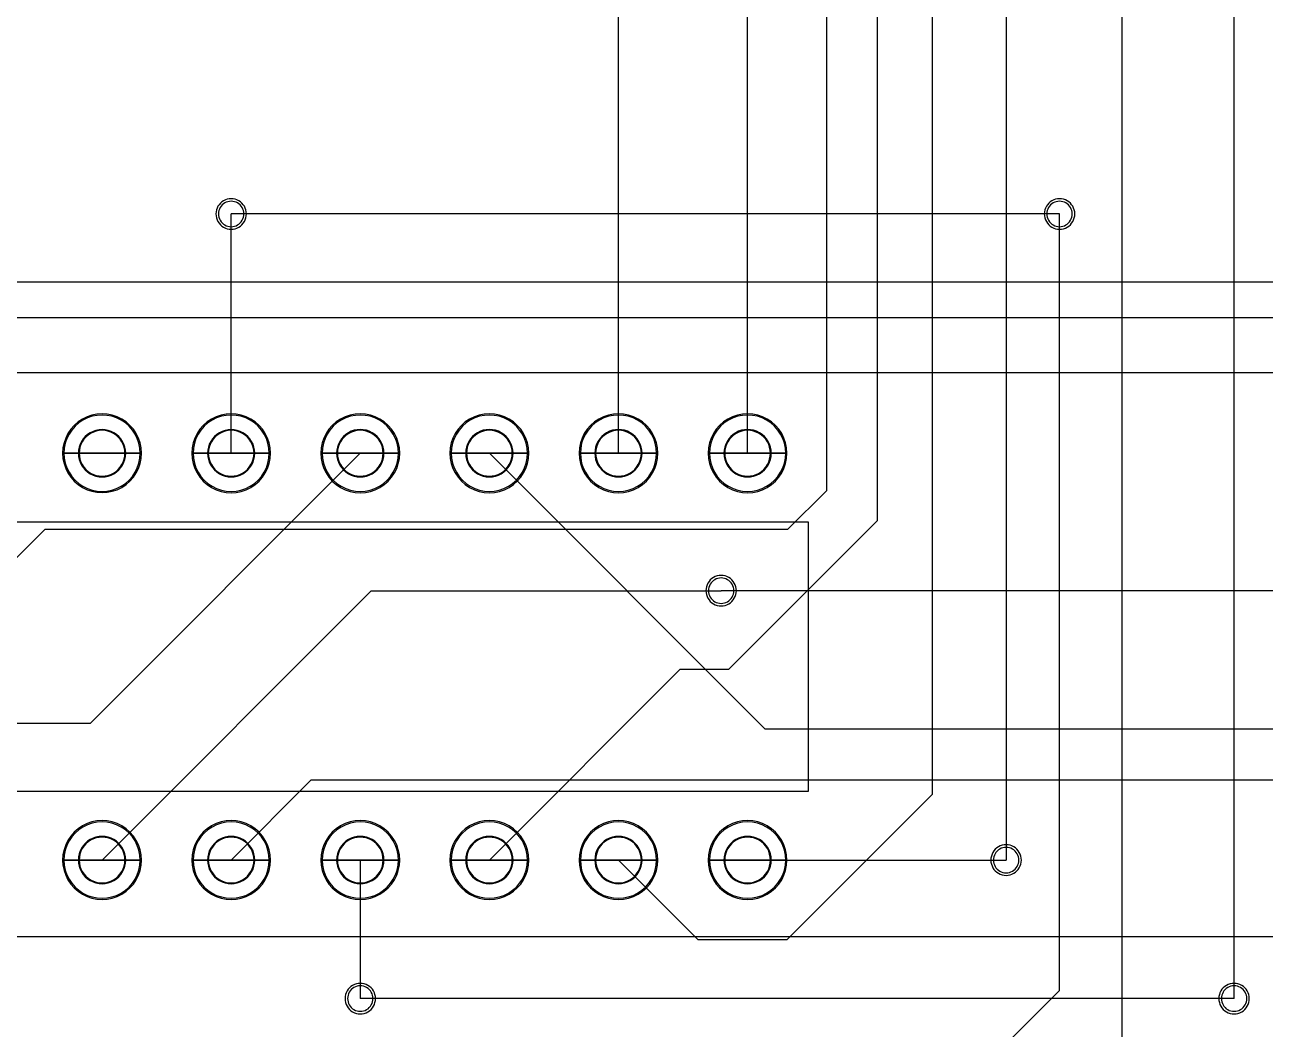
# Model space of a CAD drawing. Extents: x 97 to 381, y 17 to 243.
# Drawn here: x 175.7 to 244.9, y 93.1 to 149.1 of the extents above; entities that cross this region are included whole.
import ezdxf

# ---------------------------------------------------------------- set-up
doc = ezdxf.new("R2010")
doc.units = 0
for name, color, linetype in [('BottomLayer', 7, 'CONTINUOUS'), ('BottomSolderMaskLayer', 7, 'CONTINUOUS'), ('Hole', 7, 'CONTINUOUS'), ('Multi-Layer', 7, 'CONTINUOUS'), ('TopLayer', 7, 'CONTINUOUS'), ('TopSilkLayer', 7, 'CONTINUOUS'), ('TopSolderMaskLayer', 7, 'CONTINUOUS')]:
    doc.layers.add(name, color=color, linetype=linetype)

msp = doc.modelspace()

# ---------------------------------------------------------------- linework, layer by layer
at = {"layer": 'BottomLayer', "color": 1}
for points in [[(243.14178, 94.810099), (243.14178, 230.997649), (239.112652, 235.026776), (213.32076, 235.026776), (208.101465, 229.807489)], [(208.809953, 125.208559), (208.809953, 180.862504), (174.722205, 214.950259), (172.558598, 214.950259), (157.701368, 229.807489)], [(200.901457, 229.807489), (220.405575, 210.303364), (220.405575, 123.118391), (218.236207, 120.949024), (176.827485, 120.949024), (158.409847, 102.531394)], [(216.009967, 125.208559), (216.009967, 178.698904), (164.901382, 229.807489)], [(215.30148, 229.807489), (223.244535, 221.864426), (223.244535, 121.447991), (214.95228, 113.155729), (212.23428, 113.155729), (201.609938, 102.531394)], [(222.501495, 229.807489), (226.305262, 226.003714), (226.305262, 106.194761), (218.191567, 98.081059), (213.26028, 98.081059), (208.809953, 102.531394)], [(230.40999, 85.069939), (236.901525, 91.561414), (236.901525, 229.807489)], [(230.42727, 189.261326), (230.42727, 102.531394)], [(187.209908, 125.208559), (187.209908, 138.544421)], [(223.209975, 85.069939), (233.408797, 95.268739), (233.408797, 138.544421)], [(180.009893, 102.531394), (195.024803, 117.546304), (214.53468, 117.546304)], [(194.409922, 102.531394), (194.409922, 94.810099)]]:
    msp.add_lwpolyline(points, dxfattribs=at)
at = {"layer": 'BottomSolderMaskLayer', "color": 7}
for points in [[(177.811905, 125.208559), (182.20788, 125.208559)], [(181.328723, 125.208559)], [(182.20788, 125.208559)], [(185.01192, 125.208559), (189.407887, 125.208559)], [(188.528737, 125.208559)], [(189.407888, 125.208559)], [(192.211935, 125.208559), (196.607902, 125.208559)], [(195.728745, 125.208559)], [(196.607902, 125.208559)], [(199.41195, 125.208559), (203.807918, 125.208559)], [(202.92876, 125.208559)], [(203.807917, 125.208559)], [(206.611965, 125.208559), (211.007932, 125.208559)], [(210.128775, 125.208559)], [(211.007932, 125.208559)], [(213.81198, 125.208559), (218.207948, 125.208559)], [(217.32879, 125.208559)], [(218.207948, 125.208559)], [(177.811905, 102.531394), (182.20788, 102.531394)], [(181.328723, 102.531394)], [(182.20788, 102.531394)], [(185.01192, 102.531394), (189.407887, 102.531394)], [(188.528737, 102.531394)], [(189.407888, 102.531394)], [(192.211935, 102.531394), (196.607902, 102.531394)], [(195.728745, 102.531394)], [(196.607902, 102.531394)], [(199.41195, 102.531394), (203.807918, 102.531394)], [(202.92876, 102.531394)], [(203.807917, 102.531394)], [(206.611965, 102.531394), (211.007932, 102.531394)], [(210.128775, 102.531394)], [(211.007932, 102.531394)], [(213.81198, 102.531394), (218.207948, 102.531394)], [(217.32879, 102.531394)], [(218.207948, 102.531394)]]:
    msp.add_lwpolyline(points, close=True, dxfattribs=at)
for points in [[(181.108886, 127.112072), (180.428827, 127.504704), (179.590958, 127.504704), (178.910899, 127.112072)], [(188.30942, 127.113582), (187.629095, 127.506618), (186.790712, 127.506618), (186.110387, 127.113582)], [(195.509435, 127.113582), (194.82911, 127.506618), (193.990727, 127.506618), (193.310402, 127.113582)], [(202.70945, 127.113582), (202.029125, 127.506618), (201.190742, 127.506618), (200.510417, 127.113582)], [(209.909465, 127.113582), (209.22914, 127.506618), (208.390757, 127.506618), (207.710432, 127.113582)], [(217.10948, 127.113582), (216.429155, 127.506618), (215.590772, 127.506618), (214.910447, 127.113582)], [(178.910899, 127.112072), (178.230839, 126.719439), (177.811905, 125.993824), (177.811905, 125.208559)], [(182.20788, 125.208559), (182.20788, 125.993824), (181.788946, 126.719439), (181.108886, 127.112072)], [(186.110387, 127.113582), (185.430062, 126.720547), (185.011271, 125.994255), (185.01192, 125.208559)], [(189.407888, 125.208559), (189.408537, 125.994255), (188.989745, 126.720547), (188.30942, 127.113582)], [(193.310402, 127.113582), (192.630077, 126.720547), (192.211286, 125.994255), (192.211935, 125.208559)], [(196.607902, 125.208559), (196.608552, 125.994255), (196.18976, 126.720547), (195.509435, 127.113582)], [(200.510417, 127.113582), (199.830092, 126.720547), (199.411301, 125.994255), (199.41195, 125.208559)], [(203.807918, 125.208559), (203.808567, 125.994255), (203.389775, 126.720547), (202.70945, 127.113582)], [(207.710432, 127.113582), (207.030107, 126.720547), (206.611316, 125.994255), (206.611965, 125.208559)], [(211.007932, 125.208559), (211.008582, 125.994255), (210.58979, 126.720547), (209.909465, 127.113582)], [(214.910447, 127.113582), (214.230122, 126.720547), (213.811331, 125.994255), (213.81198, 125.208559)], [(218.207948, 125.208559), (218.208597, 125.994255), (217.789805, 126.720547), (217.10948, 127.113582)], [(179.350478, 126.350699), (178.94243, 126.115113), (178.691062, 125.679731), (178.691062, 125.208559)], [(180.669308, 126.350699), (180.26126, 126.586285), (179.758525, 126.586285), (179.350478, 126.350699)], [(181.328723, 125.208559), (181.328723, 125.679731), (181.077355, 126.115113), (180.669308, 126.350699)], [(186.550492, 126.350699), (186.142445, 126.115113), (185.891077, 125.679731), (185.891077, 125.208559)], [(187.869322, 126.350699), (187.461275, 126.586285), (186.95854, 126.586285), (186.550492, 126.350699)], [(188.528737, 125.208559), (188.528737, 125.679731), (188.27737, 126.115113), (187.869322, 126.350699)], [(193.749931, 126.352355), (193.341592, 126.116326), (193.090381, 125.680204), (193.091093, 125.208559)], [(195.069907, 126.352355), (194.661568, 126.588383), (194.158269, 126.588383), (193.749931, 126.352355)], [(195.728745, 125.208559), (195.729456, 125.680204), (195.478245, 126.116326), (195.069907, 126.352355)], [(200.949878, 126.35255), (200.541505, 126.11647), (200.290312, 125.68026), (200.291107, 125.208559)], [(202.26999, 126.35255), (201.861617, 126.588631), (201.358251, 126.588631), (200.949878, 126.35255)], [(202.92876, 125.208559), (202.929555, 125.68026), (202.678363, 126.11647), (202.26999, 126.35255)], [(208.149893, 126.35255), (207.74152, 126.11647), (207.490327, 125.68026), (207.491123, 125.208559)], [(209.470005, 126.35255), (209.061632, 126.588631), (208.558266, 126.588631), (208.149893, 126.35255)], [(210.128775, 125.208559), (210.12957, 125.68026), (209.878378, 126.11647), (209.470005, 126.35255)], [(215.349976, 126.352355), (214.941637, 126.116326), (214.690426, 125.680204), (214.691138, 125.208559)], [(216.669952, 126.352355), (216.261613, 126.588383), (215.758314, 126.588383), (215.349976, 126.352355)], [(217.32879, 125.208559), (217.329501, 125.680204), (217.07829, 126.116326), (216.669952, 126.352355)], [(177.811905, 125.208559), (177.811905, 124.423293), (178.230839, 123.697678), (178.910899, 123.305046)], [(178.691062, 125.208559), (178.691062, 124.737386), (178.94243, 124.302005), (179.350478, 124.066418)], [(180.669308, 124.066418), (181.077355, 124.302005), (181.328723, 124.737386), (181.328723, 125.208559)], [(181.108886, 123.305046), (181.788946, 123.697678), (182.20788, 124.423293), (182.20788, 125.208559)], [(185.01192, 125.208559), (185.011271, 124.422862), (185.430062, 123.696571), (186.110387, 123.303535)], [(185.891077, 125.208559), (185.891077, 124.737386), (186.142445, 124.302005), (186.550492, 124.066418)], [(187.869322, 124.066418), (188.27737, 124.302005), (188.528737, 124.737386), (188.528737, 125.208559)], [(188.30942, 123.303535), (188.989745, 123.696571), (189.408537, 124.422862), (189.407888, 125.208559)], [(192.211935, 125.208559), (192.211286, 124.422862), (192.630077, 123.696571), (193.310402, 123.303535)], [(193.091093, 125.208559), (193.090381, 124.736914), (193.341592, 124.300791), (193.749931, 124.064763)], [(195.069907, 124.064763), (195.478245, 124.300791), (195.729456, 124.736914), (195.728745, 125.208559)], [(195.509435, 123.303535), (196.18976, 123.696571), (196.608552, 124.422862), (196.607902, 125.208559)], [(199.41195, 125.208559), (199.411301, 124.422862), (199.830092, 123.696571), (200.510417, 123.303535)], [(200.291107, 125.208559), (200.290312, 124.736858), (200.541505, 124.300647), (200.949878, 124.064567)], [(202.26999, 124.064567), (202.678363, 124.300647), (202.929555, 124.736858), (202.92876, 125.208559)], [(202.70945, 123.303535), (203.389775, 123.696571), (203.808567, 124.422862), (203.807917, 125.208559)], [(206.611965, 125.208559), (206.611316, 124.422862), (207.030107, 123.696571), (207.710432, 123.303535)], [(207.491123, 125.208559), (207.490327, 124.736858), (207.74152, 124.300647), (208.149893, 124.064567)], [(209.470005, 124.064567), (209.878378, 124.300647), (210.12957, 124.736858), (210.128775, 125.208559)], [(209.909465, 123.303535), (210.58979, 123.696571), (211.008582, 124.422862), (211.007932, 125.208559)], [(213.81198, 125.208559), (213.811331, 124.422862), (214.230122, 123.696571), (214.910447, 123.303535)], [(214.691138, 125.208559), (214.690426, 124.736914), (214.941637, 124.300791), (215.349976, 124.064763)], [(216.669952, 124.064763), (217.07829, 124.300791), (217.329501, 124.736914), (217.32879, 125.208559)], [(217.10948, 123.303535), (217.789805, 123.696571), (218.208597, 124.422862), (218.207948, 125.208559)], [(179.350478, 124.066418), (179.758525, 123.830832), (180.26126, 123.830832), (180.669308, 124.066418)], [(186.550492, 124.066418), (186.95854, 123.830832), (187.461275, 123.830832), (187.869322, 124.066418)], [(193.749931, 124.064763), (194.158269, 123.828735), (194.661568, 123.828735), (195.069907, 124.064763)], [(200.949878, 124.064567), (201.358251, 123.828487), (201.861617, 123.828487), (202.26999, 124.064567)], [(208.149893, 124.064567), (208.558266, 123.828487), (209.061632, 123.828487), (209.470005, 124.064567)], [(215.349976, 124.064763), (215.758314, 123.828735), (216.261613, 123.828735), (216.669952, 124.064763)], [(178.910899, 123.305046), (179.590958, 122.912413), (180.428827, 122.912413), (181.108886, 123.305046)], [(186.110387, 123.303535), (186.790712, 122.9105), (187.629095, 122.9105), (188.30942, 123.303535)], [(193.310402, 123.303535), (193.990727, 122.9105), (194.82911, 122.9105), (195.509435, 123.303535)], [(200.510417, 123.303535), (201.190742, 122.9105), (202.029125, 122.9105), (202.70945, 123.303535)], [(207.710432, 123.303535), (208.390757, 122.9105), (209.22914, 122.9105), (209.909465, 123.303535)], [(214.910447, 123.303535), (215.590772, 122.9105), (216.429155, 122.9105), (217.10948, 123.303535)], [(181.108886, 104.434907), (180.428827, 104.827539), (179.590958, 104.827539), (178.910899, 104.434907)], [(188.30942, 104.436417), (187.629095, 104.829453), (186.790712, 104.829453), (186.110387, 104.436417)], [(195.509435, 104.436417), (194.82911, 104.829453), (193.990727, 104.829453), (193.310402, 104.436417)], [(202.70945, 104.436417), (202.029125, 104.829453), (201.190742, 104.829453), (200.510417, 104.436417)], [(209.909465, 104.436417), (209.22914, 104.829453), (208.390757, 104.829453), (207.710432, 104.436417)], [(217.10948, 104.436417), (216.429155, 104.829453), (215.590772, 104.829453), (214.910447, 104.436417)], [(178.910899, 104.434907), (178.230839, 104.042274), (177.811905, 103.316659), (177.811905, 102.531394)], [(180.669308, 103.673534), (180.26126, 103.90912), (179.758525, 103.90912), (179.350478, 103.673534)], [(182.20788, 102.531394), (182.20788, 103.316659), (181.788946, 104.042274), (181.108886, 104.434907)], [(186.110387, 104.436417), (185.430062, 104.043382), (185.011271, 103.31709), (185.01192, 102.531394)], [(187.869322, 103.673534), (187.461275, 103.90912), (186.95854, 103.90912), (186.550492, 103.673534)], [(189.407888, 102.531394), (189.408537, 103.31709), (188.989745, 104.043382), (188.30942, 104.436417)], [(193.310402, 104.436417), (192.630077, 104.043382), (192.211286, 103.31709), (192.211935, 102.531394)], [(195.069907, 103.67519), (194.661568, 103.911218), (194.158269, 103.911218), (193.749931, 103.67519)], [(196.607902, 102.531394), (196.608552, 103.31709), (196.18976, 104.043382), (195.509435, 104.436417)], [(200.510417, 104.436417), (199.830092, 104.043382), (199.411301, 103.31709), (199.41195, 102.531394)], [(202.26999, 103.675385), (201.861617, 103.911466), (201.358251, 103.911466), (200.949878, 103.675385)], [(203.807918, 102.531394), (203.808567, 103.31709), (203.389775, 104.043382), (202.70945, 104.436417)], [(207.710432, 104.436417), (207.030107, 104.043382), (206.611316, 103.31709), (206.611965, 102.531394)], [(209.470005, 103.675385), (209.061632, 103.911466), (208.558266, 103.911466), (208.149893, 103.675385)], [(211.007932, 102.531394), (211.008582, 103.31709), (210.58979, 104.043382), (209.909465, 104.436417)], [(214.910447, 104.436417), (214.230122, 104.043382), (213.811331, 103.31709), (213.81198, 102.531394)], [(216.669952, 103.67519), (216.261613, 103.911218), (215.758314, 103.911218), (215.349976, 103.67519)], [(218.207948, 102.531394), (218.208597, 103.31709), (217.789805, 104.043382), (217.10948, 104.436417)], [(179.350478, 103.673534), (178.94243, 103.437948), (178.691062, 103.002566), (178.691062, 102.531394)], [(181.328723, 102.531394), (181.328723, 103.002566), (181.077355, 103.437948), (180.669308, 103.673534)], [(186.550492, 103.673534), (186.142445, 103.437948), (185.891077, 103.002566), (185.891077, 102.531394)], [(188.528737, 102.531394), (188.528737, 103.002566), (188.27737, 103.437948), (187.869322, 103.673534)], [(193.749931, 103.67519), (193.341592, 103.439161), (193.090381, 103.003039), (193.091093, 102.531394)], [(195.728745, 102.531394), (195.729456, 103.003039), (195.478245, 103.439161), (195.069907, 103.67519)], [(200.949878, 103.675385), (200.541505, 103.439305), (200.290312, 103.003095), (200.291107, 102.531394)], [(202.92876, 102.531394), (202.929555, 103.003095), (202.678363, 103.439305), (202.26999, 103.675385)], [(208.149893, 103.675385), (207.74152, 103.439305), (207.490327, 103.003095), (207.491123, 102.531394)], [(210.128775, 102.531394), (210.12957, 103.003095), (209.878378, 103.439305), (209.470005, 103.675385)], [(215.349976, 103.67519), (214.941637, 103.439161), (214.690426, 103.003039), (214.691138, 102.531394)], [(217.32879, 102.531394), (217.329501, 103.003039), (217.07829, 103.439161), (216.669952, 103.67519)], [(177.811905, 102.531394), (177.811905, 101.746128), (178.230839, 101.020513), (178.910899, 100.627881)], [(178.691062, 102.531394), (178.691062, 102.060221), (178.94243, 101.62484), (179.350478, 101.389253)], [(180.669308, 101.389253), (181.077355, 101.62484), (181.328723, 102.060221), (181.328723, 102.531394)], [(181.108886, 100.627881), (181.788946, 101.020513), (182.20788, 101.746128), (182.20788, 102.531394)], [(185.01192, 102.531394), (185.011271, 101.745697), (185.430062, 101.019406), (186.110387, 100.62637)], [(185.891077, 102.531394), (185.891077, 102.060221), (186.142445, 101.62484), (186.550492, 101.389253)], [(187.869322, 101.389253), (188.27737, 101.62484), (188.528737, 102.060221), (188.528737, 102.531394)], [(188.30942, 100.62637), (188.989745, 101.019406), (189.408537, 101.745697), (189.407888, 102.531394)], [(192.211935, 102.531394), (192.211286, 101.745697), (192.630077, 101.019406), (193.310402, 100.62637)], [(193.091093, 102.531394), (193.090381, 102.059749), (193.341592, 101.623626), (193.749931, 101.387598)], [(195.069907, 101.387598), (195.478245, 101.623626), (195.729456, 102.059749), (195.728745, 102.531394)], [(195.509435, 100.62637), (196.18976, 101.019406), (196.608552, 101.745697), (196.607902, 102.531394)], [(199.41195, 102.531394), (199.411301, 101.745697), (199.830092, 101.019406), (200.510417, 100.62637)], [(200.291107, 102.531394), (200.290312, 102.059693), (200.541505, 101.623482), (200.949878, 101.387402)], [(202.26999, 101.387402), (202.678363, 101.623482), (202.929555, 102.059693), (202.92876, 102.531394)], [(202.70945, 100.62637), (203.389775, 101.019406), (203.808567, 101.745697), (203.807917, 102.531394)], [(206.611965, 102.531394), (206.611316, 101.745697), (207.030107, 101.019406), (207.710432, 100.62637)], [(207.491123, 102.531394), (207.490327, 102.059693), (207.74152, 101.623482), (208.149893, 101.387402)], [(209.470005, 101.387402), (209.878378, 101.623482), (210.12957, 102.059693), (210.128775, 102.531394)], [(209.909465, 100.62637), (210.58979, 101.019406), (211.008582, 101.745697), (211.007932, 102.531394)], [(213.81198, 102.531394), (213.811331, 101.745697), (214.230122, 101.019406), (214.910447, 100.62637)], [(214.691138, 102.531394), (214.690426, 102.059749), (214.941637, 101.623626), (215.349976, 101.387598)], [(216.669952, 101.387598), (217.07829, 101.623626), (217.329501, 102.059749), (217.32879, 102.531394)], [(217.10948, 100.62637), (217.789805, 101.019406), (218.208597, 101.745697), (218.207948, 102.531394)], [(179.350478, 101.389253), (179.758525, 101.153667), (180.26126, 101.153667), (180.669308, 101.389253)], [(186.550492, 101.389253), (186.95854, 101.153667), (187.461275, 101.153667), (187.869322, 101.389253)], [(193.749931, 101.387598), (194.158269, 101.15157), (194.661568, 101.15157), (195.069907, 101.387598)], [(200.949878, 101.387402), (201.358251, 101.151322), (201.861617, 101.151322), (202.26999, 101.387402)], [(208.149893, 101.387402), (208.558266, 101.151322), (209.061632, 101.151322), (209.470005, 101.387402)], [(215.349976, 101.387598), (215.758314, 101.15157), (216.261613, 101.15157), (216.669952, 101.387598)], [(178.910899, 100.627881), (179.590958, 100.235248), (180.428827, 100.235248), (181.108886, 100.627881)], [(186.110387, 100.62637), (186.790712, 100.233335), (187.629095, 100.233335), (188.30942, 100.62637)], [(193.310402, 100.62637), (193.990727, 100.233335), (194.82911, 100.233335), (195.509435, 100.62637)], [(200.510417, 100.62637), (201.190742, 100.233335), (202.029125, 100.233335), (202.70945, 100.62637)], [(207.710432, 100.62637), (208.390757, 100.233335), (209.22914, 100.233335), (209.909465, 100.62637)], [(214.910447, 100.62637), (215.590772, 100.233335), (216.429155, 100.233335), (217.10948, 100.62637)]]:
    msp.add_open_spline(points, degree=3, dxfattribs=at)
at = {"layer": 'Hole', "color": 7}
for points in [[(187.918605, 138.544421)], [(234.117495, 138.544421)], [(215.243378, 117.546304)], [(231.135967, 102.531394)], [(195.11862, 94.810099)], [(243.850477, 94.810099)]]:
    msp.add_lwpolyline(points, close=True, dxfattribs=at)
for points in [[(186.855559, 139.158171), (186.636287, 139.031575), (186.50121, 138.797615), (186.50121, 138.544421)], [(187.564256, 139.158171), (187.344984, 139.284768), (187.074831, 139.284768), (186.855559, 139.158171)], [(187.918605, 138.544421), (187.918605, 138.797615), (187.783528, 139.031575), (187.564256, 139.158171)], [(233.054449, 139.158171), (232.835177, 139.031575), (232.7001, 138.797615), (232.7001, 138.544421)], [(233.763146, 139.158171), (233.543874, 139.284768), (233.273721, 139.284768), (233.054449, 139.158171)], [(234.117495, 138.544421), (234.117495, 138.797615), (233.982418, 139.031575), (233.763146, 139.158171)], [(186.50121, 138.544421), (186.50121, 138.291228), (186.636287, 138.057268), (186.855559, 137.930671)], [(187.564256, 137.930671), (187.783528, 138.057268), (187.918605, 138.291228), (187.918605, 138.544421)], [(232.7001, 138.544421), (232.7001, 138.291228), (232.835177, 138.057268), (233.054449, 137.930671)], [(233.763146, 137.930671), (233.982418, 138.057268), (234.117495, 138.291228), (234.117495, 138.544421)], [(186.855559, 137.930671), (187.074831, 137.804075), (187.344984, 137.804075), (187.564256, 137.930671)], [(233.054449, 137.930671), (233.273721, 137.804075), (233.543874, 137.804075), (233.763146, 137.930671)], [(214.180331, 118.160054), (213.961059, 118.033457), (213.825983, 117.799497), (213.825983, 117.546304)], [(214.889029, 118.160054), (214.669757, 118.28665), (214.399603, 118.28665), (214.180331, 118.160054)], [(215.243378, 117.546304), (215.243378, 117.799497), (215.108301, 118.033457), (214.889029, 118.160054)], [(213.825983, 117.546304), (213.825983, 117.293111), (213.961059, 117.05915), (214.180331, 116.932554)], [(214.180331, 116.932554), (214.399603, 116.805957), (214.669757, 116.805957), (214.889029, 116.932554)], [(214.889029, 116.932554), (215.108301, 117.05915), (215.243378, 117.293111), (215.243378, 117.546304)], [(230.072921, 103.145144), (229.853649, 103.018547), (229.718572, 102.784587), (229.718572, 102.531394)], [(230.781619, 103.145144), (230.562347, 103.27174), (230.292193, 103.27174), (230.072921, 103.145144)], [(231.135967, 102.531394), (231.135967, 102.784587), (231.000891, 103.018547), (230.781619, 103.145144)], [(229.718572, 102.531394), (229.718572, 102.278201), (229.853649, 102.04424), (230.072921, 101.917644)], [(230.781619, 101.917644), (231.000891, 102.04424), (231.135967, 102.278201), (231.135967, 102.531394)], [(230.072921, 101.917644), (230.292193, 101.791047), (230.562347, 101.791047), (230.781619, 101.917644)], [(194.764271, 95.423849), (194.544999, 95.550445), (194.274846, 95.550445), (194.055574, 95.423849)], [(243.496129, 95.423849), (243.276857, 95.550445), (243.006703, 95.550445), (242.787431, 95.423849)], [(194.055574, 95.423849), (193.836302, 95.297252), (193.701225, 95.063292), (193.701225, 94.810099)], [(193.701225, 94.810099), (193.701225, 94.556906), (193.836302, 94.322945), (194.055574, 94.196349)], [(195.11862, 94.810099), (195.11862, 95.063292), (194.983543, 95.297252), (194.764271, 95.423849)], [(194.764271, 94.196349), (194.983543, 94.322945), (195.11862, 94.556906), (195.11862, 94.810099)], [(242.787431, 95.423849), (242.568159, 95.297252), (242.433082, 95.063292), (242.433082, 94.810099)], [(242.433082, 94.810099), (242.433082, 94.556906), (242.568159, 94.322945), (242.787431, 94.196349)], [(243.850477, 94.810099), (243.850477, 95.063292), (243.715401, 95.297252), (243.496129, 95.423849)], [(243.496129, 94.196349), (243.715401, 94.322945), (243.850477, 94.556906), (243.850477, 94.810099)], [(194.055574, 94.196349), (194.274846, 94.069752), (194.544999, 94.069752), (194.764271, 94.196349)], [(242.787431, 94.196349), (243.006703, 94.069752), (243.276857, 94.069752), (243.496129, 94.196349)]]:
    msp.add_open_spline(points, degree=3, dxfattribs=at)
at = {"layer": 'Multi-Layer', "color": 7}
for points in [[(188.060303, 138.544421)], [(234.259193, 138.544421)], [(177.883905, 125.208559), (182.135873, 125.208559)], [(181.285515, 125.208559)], [(182.135873, 125.208559)], [(185.08392, 125.208559), (189.335887, 125.208559)], [(188.48553, 125.208559)], [(189.335888, 125.208559)], [(192.283935, 125.208559), (196.535902, 125.208559)], [(195.685545, 125.208559)], [(196.535903, 125.208559)], [(199.48395, 125.208559), (203.735917, 125.208559)], [(202.88556, 125.208559)], [(203.735918, 125.208559)], [(206.683965, 125.208559), (210.935932, 125.208559)], [(210.085575, 125.208559)], [(210.935932, 125.208559)], [(213.88398, 125.208559), (218.135947, 125.208559)], [(217.28559, 125.208559)], [(218.135948, 125.208559)], [(215.385075, 117.546304)], [(177.883905, 102.531394), (182.135873, 102.531394)], [(181.285515, 102.531394)], [(182.135873, 102.531394)], [(185.08392, 102.531394), (189.335887, 102.531394)], [(188.48553, 102.531394)], [(189.335888, 102.531394)], [(192.283935, 102.531394), (196.535902, 102.531394)], [(195.685545, 102.531394)], [(196.535903, 102.531394)], [(199.48395, 102.531394), (203.735917, 102.531394)], [(202.88556, 102.531394)], [(203.735918, 102.531394)], [(206.683965, 102.531394), (210.935932, 102.531394)], [(210.085575, 102.531394)], [(210.935932, 102.531394)], [(213.88398, 102.531394), (218.135947, 102.531394)], [(217.28559, 102.531394)], [(218.135948, 102.531394)], [(231.277665, 102.531394)], [(195.260317, 94.810099)], [(243.992175, 94.810099)]]:
    msp.add_lwpolyline(points, close=True, dxfattribs=at)
for points in [[(186.78471, 139.280885), (186.521597, 139.128977), (186.359512, 138.848238), (186.359512, 138.544421)], [(187.635105, 139.280885), (187.371992, 139.432793), (187.047823, 139.432793), (186.78471, 139.280885)], [(188.060303, 138.544421), (188.060303, 138.848238), (187.898218, 139.128977), (187.635105, 139.280885)], [(232.9836, 139.280885), (232.720487, 139.128977), (232.558402, 138.848238), (232.558403, 138.544421)], [(233.833995, 139.280885), (233.570882, 139.432794), (233.246713, 139.432794), (232.9836, 139.280885)], [(234.259193, 138.544421), (234.259193, 138.848238), (234.097108, 139.128977), (233.833995, 139.280885)], [(186.359512, 138.544421), (186.359512, 138.240604), (186.521597, 137.959866), (186.78471, 137.807958)], [(187.635105, 137.807958), (187.898218, 137.959866), (188.060303, 138.240604), (188.060303, 138.544421)], [(232.558403, 138.544421), (232.558402, 138.240604), (232.720487, 137.959866), (232.9836, 137.807957)], [(233.833995, 137.807957), (234.097108, 137.959866), (234.259193, 138.240604), (234.259193, 138.544421)], [(186.78471, 137.807958), (187.047823, 137.656049), (187.371992, 137.656049), (187.635105, 137.807958)], [(232.9836, 137.807957), (233.246713, 137.656049), (233.570882, 137.656049), (233.833995, 137.807957)], [(181.073396, 127.051203), (180.415353, 127.431371), (179.604425, 127.431371), (178.946381, 127.051203)], [(188.273411, 127.051203), (187.615368, 127.431371), (186.80444, 127.431371), (186.146396, 127.051203)], [(195.473426, 127.051203), (194.815383, 127.431371), (194.004455, 127.431371), (193.346411, 127.051203)], [(202.673441, 127.051203), (202.015398, 127.431371), (201.20447, 127.431371), (200.546426, 127.051203)], [(209.873456, 127.051203), (209.215413, 127.431371), (208.404485, 127.431371), (207.746441, 127.051203)], [(217.073471, 127.051203), (216.415428, 127.431371), (215.6045, 127.431371), (214.946456, 127.051203)], [(178.946381, 127.051203), (178.288337, 126.671036), (177.883267, 125.968525), (177.883905, 125.208559)], [(182.135873, 125.208559), (182.136511, 125.968525), (181.73144, 126.671036), (181.073396, 127.051203)], [(186.146396, 127.051203), (185.488352, 126.671036), (185.083282, 125.968525), (185.08392, 125.208559)], [(189.335888, 125.208559), (189.336526, 125.968525), (188.931455, 126.671036), (188.273411, 127.051203)], [(193.346411, 127.051203), (192.688367, 126.671036), (192.283297, 125.968525), (192.283935, 125.208559)], [(196.535903, 125.208559), (196.536541, 125.968525), (196.13147, 126.671036), (195.473426, 127.051203)], [(200.546426, 127.051203), (199.888382, 126.671036), (199.483312, 125.968525), (199.48395, 125.208559)], [(203.735918, 125.208559), (203.736556, 125.968525), (203.331485, 126.671036), (202.673441, 127.051203)], [(207.746441, 127.051203), (207.088397, 126.671036), (206.683327, 125.968525), (206.683965, 125.208559)], [(210.935932, 125.208559), (210.936571, 125.968525), (210.5315, 126.671036), (209.873456, 127.051203)], [(214.946456, 127.051203), (214.288412, 126.671036), (213.883342, 125.968525), (213.88398, 125.208559)], [(218.135948, 125.208559), (218.136586, 125.968525), (217.731515, 126.671036), (217.073471, 127.051203)], [(179.371793, 126.314099), (178.976969, 126.086013), (178.733913, 125.664529), (178.734263, 125.208559)], [(180.647984, 126.314099), (180.253161, 126.542185), (179.766617, 126.542185), (179.371793, 126.314099)], [(181.285515, 125.208559), (181.285865, 125.664529), (181.042808, 126.086013), (180.647984, 126.314099)], [(186.572091, 126.313284), (186.17741, 126.085415), (185.934277, 125.664296), (185.934277, 125.208559)], [(187.847717, 126.313284), (187.453037, 126.541152), (186.966771, 126.541152), (186.572091, 126.313284)], [(188.48553, 125.208559), (188.48553, 125.664296), (188.242397, 126.085415), (187.847717, 126.313284)], [(193.771823, 126.314099), (193.376999, 126.086013), (193.133943, 125.664529), (193.134292, 125.208559)], [(195.048014, 126.314099), (194.653191, 126.542185), (194.166647, 126.542185), (193.771823, 126.314099)], [(195.685545, 125.208559), (195.685895, 125.664529), (195.442838, 126.086013), (195.048014, 126.314099)], [(200.971838, 126.314099), (200.577014, 126.086013), (200.333958, 125.664529), (200.334307, 125.208559)], [(202.248029, 126.314099), (201.853206, 126.542185), (201.366662, 126.542185), (200.971838, 126.314099)], [(202.88556, 125.208559), (202.88591, 125.664529), (202.642853, 126.086013), (202.248029, 126.314099)], [(208.171853, 126.314099), (207.777029, 126.086013), (207.533973, 125.664529), (207.534323, 125.208559)], [(209.448044, 126.314099), (209.053221, 126.542185), (208.566677, 126.542185), (208.171853, 126.314099)], [(210.085575, 125.208559), (210.085925, 125.664529), (209.842868, 126.086013), (209.448044, 126.314099)], [(215.371868, 126.314099), (214.977044, 126.086013), (214.733988, 125.664529), (214.734338, 125.208559)], [(216.648059, 126.314099), (216.253236, 126.542185), (215.766692, 126.542185), (215.371868, 126.314099)], [(217.28559, 125.208559), (217.28594, 125.664529), (217.042883, 126.086013), (216.648059, 126.314099)], [(177.883905, 125.208559), (177.883267, 124.448593), (178.288337, 123.746082), (178.946381, 123.365914)], [(178.734263, 125.208559), (178.733913, 124.752588), (178.976969, 124.331105), (179.371793, 124.103019)], [(180.647984, 124.103019), (181.042808, 124.331105), (181.285865, 124.752588), (181.285515, 125.208559)], [(181.073396, 123.365914), (181.73144, 123.746082), (182.136511, 124.448593), (182.135873, 125.208559)], [(185.08392, 125.208559), (185.083282, 124.448593), (185.488352, 123.746082), (186.146396, 123.365914)], [(185.934277, 125.208559), (185.934277, 124.752821), (186.17741, 124.331703), (186.572091, 124.103834)], [(187.847717, 124.103834), (188.242397, 124.331703), (188.48553, 124.752821), (188.48553, 125.208559)], [(188.273411, 123.365914), (188.931455, 123.746082), (189.336526, 124.448593), (189.335888, 125.208559)], [(192.283935, 125.208559), (192.283297, 124.448593), (192.688367, 123.746082), (193.346411, 123.365914)], [(193.134292, 125.208559), (193.133943, 124.752588), (193.376999, 124.331105), (193.771823, 124.103019)], [(195.048014, 124.103019), (195.442838, 124.331105), (195.685895, 124.752588), (195.685545, 125.208559)], [(195.473426, 123.365914), (196.13147, 123.746082), (196.536541, 124.448593), (196.535903, 125.208559)], [(199.48395, 125.208559), (199.483312, 124.448593), (199.888382, 123.746082), (200.546426, 123.365914)], [(200.334307, 125.208559), (200.333958, 124.752588), (200.577014, 124.331105), (200.971838, 124.103019)], [(202.248029, 124.103019), (202.642853, 124.331105), (202.88591, 124.752588), (202.88556, 125.208559)], [(202.673441, 123.365914), (203.331485, 123.746082), (203.736556, 124.448593), (203.735918, 125.208559)], [(206.683965, 125.208559), (206.683327, 124.448593), (207.088397, 123.746082), (207.746441, 123.365914)], [(207.534323, 125.208559), (207.533973, 124.752588), (207.777029, 124.331105), (208.171853, 124.103019)], [(209.448044, 124.103019), (209.842868, 124.331105), (210.085925, 124.752588), (210.085575, 125.208559)], [(209.873456, 123.365914), (210.5315, 123.746082), (210.936571, 124.448593), (210.935932, 125.208559)], [(213.88398, 125.208559), (213.883342, 124.448593), (214.288412, 123.746082), (214.946456, 123.365914)], [(214.734338, 125.208559), (214.733988, 124.752588), (214.977044, 124.331105), (215.371868, 124.103019)], [(216.648059, 124.103019), (217.042883, 124.331105), (217.28594, 124.752588), (217.28559, 125.208559)], [(217.073471, 123.365914), (217.731515, 123.746082), (218.136586, 124.448593), (218.135948, 125.208559)], [(179.371793, 124.103019), (179.766617, 123.874932), (180.253161, 123.874932), (180.647984, 124.103019)], [(186.572091, 124.103834), (186.966771, 123.875965), (187.453037, 123.875965), (187.847717, 124.103834)], [(193.771823, 124.103019), (194.166647, 123.874932), (194.653191, 123.874932), (195.048014, 124.103019)], [(200.971838, 124.103019), (201.366662, 123.874932), (201.853206, 123.874932), (202.248029, 124.103019)], [(208.171853, 124.103019), (208.566677, 123.874932), (209.053221, 123.874932), (209.448044, 124.103019)], [(215.371868, 124.103019), (215.766692, 123.874932), (216.253236, 123.874932), (216.648059, 124.103019)], [(178.946381, 123.365914), (179.604425, 122.985747), (180.415353, 122.985747), (181.073396, 123.365914)], [(186.146396, 123.365914), (186.80444, 122.985747), (187.615368, 122.985747), (188.273411, 123.365914)], [(193.346411, 123.365914), (194.004455, 122.985747), (194.815383, 122.985747), (195.473426, 123.365914)], [(200.546426, 123.365914), (201.20447, 122.985747), (202.015398, 122.985747), (202.673441, 123.365914)], [(207.746441, 123.365914), (208.404485, 122.985747), (209.215413, 122.985747), (209.873456, 123.365914)], [(214.946456, 123.365914), (215.6045, 122.985747), (216.415428, 122.985747), (217.073471, 123.365914)], [(214.959878, 118.282767), (214.696764, 118.434676), (214.372596, 118.434676), (214.109483, 118.282767)], [(214.109483, 118.282767), (213.846369, 118.130859), (213.684285, 117.850121), (213.684285, 117.546304)], [(215.385075, 117.546304), (215.385075, 117.850121), (215.222991, 118.130859), (214.959878, 118.282767)], [(213.684285, 117.546304), (213.684285, 117.242487), (213.846369, 116.961749), (214.109483, 116.80984)], [(214.959878, 116.80984), (215.222991, 116.961749), (215.385075, 117.242487), (215.385075, 117.546304)], [(214.109483, 116.80984), (214.372596, 116.657932), (214.696764, 116.657932), (214.959878, 116.80984)], [(181.073396, 104.374038), (180.415353, 104.754206), (179.604425, 104.754206), (178.946381, 104.374038)], [(188.273411, 104.374038), (187.615368, 104.754206), (186.80444, 104.754206), (186.146396, 104.374038)], [(195.473426, 104.374038), (194.815383, 104.754206), (194.004455, 104.754206), (193.346411, 104.374038)], [(202.673441, 104.374038), (202.015398, 104.754206), (201.20447, 104.754206), (200.546426, 104.374038)], [(209.873456, 104.374038), (209.215413, 104.754206), (208.404485, 104.754206), (207.746441, 104.374038)], [(217.073471, 104.374038), (216.415428, 104.754206), (215.6045, 104.754206), (214.946456, 104.374038)], [(178.946381, 104.374038), (178.288337, 103.993871), (177.883267, 103.29136), (177.883905, 102.531394)], [(180.647984, 103.636934), (180.253161, 103.86502), (179.766617, 103.86502), (179.371793, 103.636934)], [(182.135873, 102.531394), (182.136511, 103.29136), (181.73144, 103.993871), (181.073396, 104.374038)], [(186.146396, 104.374038), (185.488352, 103.993871), (185.083282, 103.29136), (185.08392, 102.531394)], [(187.847717, 103.636119), (187.453037, 103.863987), (186.966771, 103.863987), (186.572091, 103.636119)], [(189.335888, 102.531394), (189.336526, 103.29136), (188.931455, 103.993871), (188.273411, 104.374038)], [(193.346411, 104.374038), (192.688367, 103.993871), (192.283297, 103.29136), (192.283935, 102.531394)], [(195.048014, 103.636934), (194.653191, 103.86502), (194.166647, 103.86502), (193.771823, 103.636934)], [(196.535903, 102.531394), (196.536541, 103.29136), (196.13147, 103.993871), (195.473426, 104.374038)], [(200.546426, 104.374038), (199.888382, 103.993871), (199.483312, 103.29136), (199.48395, 102.531394)], [(202.248029, 103.636934), (201.853206, 103.86502), (201.366662, 103.86502), (200.971838, 103.636934)], [(203.735918, 102.531394), (203.736556, 103.29136), (203.331485, 103.993871), (202.673441, 104.374038)], [(207.746441, 104.374038), (207.088397, 103.993871), (206.683327, 103.29136), (206.683965, 102.531394)], [(209.448044, 103.636934), (209.053221, 103.86502), (208.566677, 103.86502), (208.171853, 103.636934)], [(210.935932, 102.531394), (210.936571, 103.29136), (210.5315, 103.993871), (209.873456, 104.374038)], [(214.946456, 104.374038), (214.288412, 103.993871), (213.883342, 103.29136), (213.88398, 102.531394)], [(216.648059, 103.636934), (216.253236, 103.86502), (215.766692, 103.86502), (215.371868, 103.636934)], [(218.135948, 102.531394), (218.136586, 103.29136), (217.731515, 103.993871), (217.073471, 104.374038)], [(179.371793, 103.636934), (178.976969, 103.408848), (178.733913, 102.987364), (178.734263, 102.531394)], [(181.285515, 102.531394), (181.285865, 102.987364), (181.042808, 103.408848), (180.647984, 103.636934)], [(186.572091, 103.636119), (186.17741, 103.40825), (185.934277, 102.987131), (185.934277, 102.531394)], [(188.48553, 102.531394), (188.48553, 102.987131), (188.242397, 103.40825), (187.847717, 103.636119)], [(193.771823, 103.636934), (193.376999, 103.408848), (193.133943, 102.987364), (193.134292, 102.531394)], [(195.685545, 102.531394), (195.685895, 102.987364), (195.442838, 103.408848), (195.048014, 103.636934)], [(200.971838, 103.636934), (200.577014, 103.408848), (200.333958, 102.987364), (200.334307, 102.531394)], [(202.88556, 102.531394), (202.88591, 102.987364), (202.642853, 103.408848), (202.248029, 103.636934)], [(208.171853, 103.636934), (207.777029, 103.408848), (207.533973, 102.987364), (207.534323, 102.531394)], [(210.085575, 102.531394), (210.085925, 102.987364), (209.842868, 103.408848), (209.448044, 103.636934)], [(215.371868, 103.636934), (214.977044, 103.408848), (214.733988, 102.987364), (214.734338, 102.531394)], [(217.28559, 102.531394), (217.28594, 102.987364), (217.042883, 103.408848), (216.648059, 103.636934)], [(230.001467, 103.269617), (229.738044, 103.117239), (229.576126, 102.835713), (229.576882, 102.531394)], [(230.85308, 103.269617), (230.589658, 103.421995), (230.26489, 103.421995), (230.001467, 103.269617)], [(231.277665, 102.531394), (231.278421, 102.835713), (231.116503, 103.117239), (230.85308, 103.269617)], [(177.883905, 102.531394), (177.883267, 101.771428), (178.288337, 101.068917), (178.946381, 100.688749)], [(178.734263, 102.531394), (178.733913, 102.075423), (178.976969, 101.65394), (179.371793, 101.425854)], [(180.647984, 101.425854), (181.042808, 101.65394), (181.285865, 102.075423), (181.285515, 102.531394)], [(181.073396, 100.688749), (181.73144, 101.068917), (182.136511, 101.771428), (182.135873, 102.531394)], [(185.08392, 102.531394), (185.083282, 101.771428), (185.488352, 101.068917), (186.146396, 100.688749)], [(185.934277, 102.531394), (185.934277, 102.075656), (186.17741, 101.654538), (186.572091, 101.426669)], [(187.847717, 101.426669), (188.242397, 101.654538), (188.48553, 102.075656), (188.48553, 102.531394)], [(188.273411, 100.688749), (188.931455, 101.068917), (189.336526, 101.771428), (189.335888, 102.531394)], [(192.283935, 102.531394), (192.283297, 101.771428), (192.688367, 101.068917), (193.346411, 100.688749)], [(193.134292, 102.531394), (193.133943, 102.075423), (193.376999, 101.65394), (193.771823, 101.425854)], [(195.048014, 101.425854), (195.442838, 101.65394), (195.685895, 102.075423), (195.685545, 102.531394)], [(195.473426, 100.688749), (196.13147, 101.068917), (196.536541, 101.771428), (196.535903, 102.531394)], [(199.48395, 102.531394), (199.483312, 101.771428), (199.888382, 101.068917), (200.546426, 100.688749)], [(200.334307, 102.531394), (200.333958, 102.075423), (200.577014, 101.65394), (200.971838, 101.425854)], [(202.248029, 101.425854), (202.642853, 101.65394), (202.88591, 102.075423), (202.88556, 102.531394)], [(202.673441, 100.688749), (203.331485, 101.068917), (203.736556, 101.771428), (203.735918, 102.531394)], [(206.683965, 102.531394), (206.683327, 101.771428), (207.088397, 101.068917), (207.746441, 100.688749)], [(207.534323, 102.531394), (207.533973, 102.075423), (207.777029, 101.65394), (208.171853, 101.425854)], [(209.448044, 101.425854), (209.842868, 101.65394), (210.085925, 102.075423), (210.085575, 102.531394)], [(209.873456, 100.688749), (210.5315, 101.068917), (210.936571, 101.771428), (210.935932, 102.531394)], [(213.88398, 102.531394), (213.883342, 101.771428), (214.288412, 101.068917), (214.946456, 100.688749)], [(214.734338, 102.531394), (214.733988, 102.075423), (214.977044, 101.65394), (215.371868, 101.425854)], [(216.648059, 101.425854), (217.042883, 101.65394), (217.28594, 102.075423), (217.28559, 102.531394)], [(217.073471, 100.688749), (217.731515, 101.068917), (218.136586, 101.771428), (218.135948, 102.531394)], [(229.576882, 102.531394), (229.576126, 102.227075), (229.738044, 101.945549), (230.001467, 101.793171)], [(230.85308, 101.793171), (231.116503, 101.945549), (231.278421, 102.227075), (231.277665, 102.531394)], [(230.001467, 101.793171), (230.26489, 101.640792), (230.589658, 101.640792), (230.85308, 101.793171)], [(179.371793, 101.425854), (179.766617, 101.197767), (180.253161, 101.197767), (180.647984, 101.425854)], [(186.572091, 101.426669), (186.966771, 101.1988), (187.453037, 101.1988), (187.847717, 101.426669)], [(193.771823, 101.425854), (194.166647, 101.197767), (194.653191, 101.197767), (195.048014, 101.425854)], [(200.971838, 101.425854), (201.366662, 101.197767), (201.853206, 101.197767), (202.248029, 101.425854)], [(208.171853, 101.425854), (208.566677, 101.197767), (209.053221, 101.197767), (209.448044, 101.425854)], [(215.371868, 101.425854), (215.766692, 101.197767), (216.253236, 101.197767), (216.648059, 101.425854)], [(178.946381, 100.688749), (179.604425, 100.308582), (180.415353, 100.308582), (181.073396, 100.688749)], [(186.146396, 100.688749), (186.80444, 100.308582), (187.615368, 100.308582), (188.273411, 100.688749)], [(193.346411, 100.688749), (194.004455, 100.308582), (194.815383, 100.308582), (195.473426, 100.688749)], [(200.546426, 100.688749), (201.20447, 100.308582), (202.015398, 100.308582), (202.673441, 100.688749)], [(207.746441, 100.688749), (208.404485, 100.308582), (209.215413, 100.308582), (209.873456, 100.688749)], [(214.946456, 100.688749), (215.6045, 100.308582), (216.415428, 100.308582), (217.073471, 100.688749)], [(193.984725, 95.546562), (193.721612, 95.394654), (193.559528, 95.113916), (193.559528, 94.810099)], [(194.83512, 95.546562), (194.572007, 95.698471), (194.247838, 95.698471), (193.984725, 95.546562)], [(195.260317, 94.810099), (195.260317, 95.113916), (195.098233, 95.394654), (194.83512, 95.546562)], [(242.716583, 95.546562), (242.453469, 95.394654), (242.291385, 95.113916), (242.291385, 94.810099)], [(243.566978, 95.546562), (243.303864, 95.698471), (242.979696, 95.698471), (242.716583, 95.546562)], [(243.992175, 94.810099), (243.992175, 95.113916), (243.830091, 95.394654), (243.566978, 95.546562)], [(193.559528, 94.810099), (193.559528, 94.506282), (193.721612, 94.225544), (193.984725, 94.073635)], [(194.83512, 94.073635), (195.098233, 94.225544), (195.260317, 94.506282), (195.260317, 94.810099)], [(242.291385, 94.810099), (242.291385, 94.506282), (242.453469, 94.225544), (242.716583, 94.073635)], [(243.566978, 94.073635), (243.830091, 94.225544), (243.992175, 94.506282), (243.992175, 94.810099)], [(193.984725, 94.073635), (194.247838, 93.921727), (194.572007, 93.921727), (194.83512, 94.073635)], [(242.716583, 94.073635), (242.979696, 93.921727), (243.303864, 93.921727), (243.566978, 94.073635)]]:
    msp.add_open_spline(points, degree=3, dxfattribs=at)
at = {"layer": 'TopLayer', "color": 5}
for points in [[(233.408797, 138.544421), (187.209908, 138.544421)], [(328.340265, 131.876486), (327.456825, 132.759934), (158.761208, 132.759934), (151.209833, 125.208559), (139.25061, 113.249329), (120.845213, 113.249329), (104.409743, 96.813859), (104.409743, 27.469789)], [(158.409848, 125.208559), (162.904095, 129.702806), (326.298345, 129.702806), (327.105465, 128.895686), (337.784528, 128.895686), (352.810238, 113.869976)], [(194.409922, 125.208559), (179.339573, 110.138209), (122.26002, 110.138209), (115.209765, 103.087954), (115.209765, 85.069939)], [(370.476195, 79.374739), (340.028775, 109.822129), (216.996367, 109.822129), (201.609938, 125.208559)], [(255.610043, 117.546304), (214.53468, 117.546304)], [(255.610043, 103.713634), (252.341235, 106.982441), (191.660955, 106.982441), (187.209908, 102.531394)], [(136.809802, 102.531394), (141.067178, 98.274019), (299.530133, 98.274019)], [(216.009967, 102.531394), (230.42727, 102.531394)], [(243.14178, 94.810099), (194.409922, 94.810099)]]:
    msp.add_lwpolyline(points, dxfattribs=at)
at = {"layer": 'TopSilkLayer', "color": 7}
msp.add_lwpolyline([(333.3702, 236.990216), (333.3702, 134.750014), (105.849743, 134.750014), (105.849743, 236.990216)], close=True, dxfattribs=at)
msp.add_lwpolyline([(119.036573, 115.669976), (119.036573, 121.381819), (219.383168, 121.381819), (219.383168, 106.358126), (119.036573, 106.358126), (119.036573, 112.069969)], dxfattribs=at)
at = {"layer": 'TopSolderMaskLayer', "color": 7}
for points in [[(177.811905, 125.208559), (182.20788, 125.208559)], [(181.328723, 125.208559)], [(182.20788, 125.208559)], [(185.01192, 125.208559), (189.407887, 125.208559)], [(188.528737, 125.208559)], [(189.407888, 125.208559)], [(192.211935, 125.208559), (196.607902, 125.208559)], [(195.728745, 125.208559)], [(196.607902, 125.208559)], [(199.41195, 125.208559), (203.807918, 125.208559)], [(202.92876, 125.208559)], [(203.807917, 125.208559)], [(206.611965, 125.208559), (211.007932, 125.208559)], [(210.128775, 125.208559)], [(211.007932, 125.208559)], [(213.81198, 125.208559), (218.207948, 125.208559)], [(217.32879, 125.208559)], [(218.207948, 125.208559)], [(177.811905, 102.531394), (182.20788, 102.531394)], [(181.328723, 102.531394)], [(182.20788, 102.531394)], [(185.01192, 102.531394), (189.407887, 102.531394)], [(188.528737, 102.531394)], [(189.407888, 102.531394)], [(192.211935, 102.531394), (196.607902, 102.531394)], [(195.728745, 102.531394)], [(196.607902, 102.531394)], [(199.41195, 102.531394), (203.807918, 102.531394)], [(202.92876, 102.531394)], [(203.807917, 102.531394)], [(206.611965, 102.531394), (211.007932, 102.531394)], [(210.128775, 102.531394)], [(211.007932, 102.531394)], [(213.81198, 102.531394), (218.207948, 102.531394)], [(217.32879, 102.531394)], [(218.207948, 102.531394)]]:
    msp.add_lwpolyline(points, close=True, dxfattribs=at)
for points in [[(181.108886, 127.112072), (180.428827, 127.504704), (179.590958, 127.504704), (178.910899, 127.112072)], [(188.30942, 127.113582), (187.629095, 127.506618), (186.790712, 127.506618), (186.110387, 127.113582)], [(195.509435, 127.113582), (194.82911, 127.506618), (193.990727, 127.506618), (193.310402, 127.113582)], [(202.70945, 127.113582), (202.029125, 127.506618), (201.190742, 127.506618), (200.510417, 127.113582)], [(209.909465, 127.113582), (209.22914, 127.506618), (208.390757, 127.506618), (207.710432, 127.113582)], [(217.10948, 127.113582), (216.429155, 127.506618), (215.590772, 127.506618), (214.910447, 127.113582)], [(178.910899, 127.112072), (178.230839, 126.719439), (177.811905, 125.993824), (177.811905, 125.208559)], [(182.20788, 125.208559), (182.20788, 125.993824), (181.788946, 126.719439), (181.108886, 127.112072)], [(186.110387, 127.113582), (185.430062, 126.720547), (185.011271, 125.994255), (185.01192, 125.208559)], [(189.407888, 125.208559), (189.408537, 125.994255), (188.989745, 126.720547), (188.30942, 127.113582)], [(193.310402, 127.113582), (192.630077, 126.720547), (192.211286, 125.994255), (192.211935, 125.208559)], [(196.607902, 125.208559), (196.608552, 125.994255), (196.18976, 126.720547), (195.509435, 127.113582)], [(200.510417, 127.113582), (199.830092, 126.720547), (199.411301, 125.994255), (199.41195, 125.208559)], [(203.807918, 125.208559), (203.808567, 125.994255), (203.389775, 126.720547), (202.70945, 127.113582)], [(207.710432, 127.113582), (207.030107, 126.720547), (206.611316, 125.994255), (206.611965, 125.208559)], [(211.007932, 125.208559), (211.008582, 125.994255), (210.58979, 126.720547), (209.909465, 127.113582)], [(214.910447, 127.113582), (214.230122, 126.720547), (213.811331, 125.994255), (213.81198, 125.208559)], [(218.207948, 125.208559), (218.208597, 125.994255), (217.789805, 126.720547), (217.10948, 127.113582)], [(179.350478, 126.350699), (178.94243, 126.115113), (178.691062, 125.679731), (178.691062, 125.208559)], [(180.669308, 126.350699), (180.26126, 126.586285), (179.758525, 126.586285), (179.350478, 126.350699)], [(181.328723, 125.208559), (181.328723, 125.679731), (181.077355, 126.115113), (180.669308, 126.350699)], [(186.550492, 126.350699), (186.142445, 126.115113), (185.891077, 125.679731), (185.891077, 125.208559)], [(187.869322, 126.350699), (187.461275, 126.586285), (186.95854, 126.586285), (186.550492, 126.350699)], [(188.528737, 125.208559), (188.528737, 125.679731), (188.27737, 126.115113), (187.869322, 126.350699)], [(193.749931, 126.352355), (193.341592, 126.116326), (193.090381, 125.680204), (193.091093, 125.208559)], [(195.069907, 126.352355), (194.661568, 126.588383), (194.158269, 126.588383), (193.749931, 126.352355)], [(195.728745, 125.208559), (195.729456, 125.680204), (195.478245, 126.116326), (195.069907, 126.352355)], [(200.949878, 126.35255), (200.541505, 126.11647), (200.290312, 125.68026), (200.291107, 125.208559)], [(202.26999, 126.35255), (201.861617, 126.588631), (201.358251, 126.588631), (200.949878, 126.35255)], [(202.92876, 125.208559), (202.929555, 125.68026), (202.678363, 126.11647), (202.26999, 126.35255)], [(208.149893, 126.35255), (207.74152, 126.11647), (207.490327, 125.68026), (207.491123, 125.208559)], [(209.470005, 126.35255), (209.061632, 126.588631), (208.558266, 126.588631), (208.149893, 126.35255)], [(210.128775, 125.208559), (210.12957, 125.68026), (209.878378, 126.11647), (209.470005, 126.35255)], [(215.349976, 126.352355), (214.941637, 126.116326), (214.690426, 125.680204), (214.691138, 125.208559)], [(216.669952, 126.352355), (216.261613, 126.588383), (215.758314, 126.588383), (215.349976, 126.352355)], [(217.32879, 125.208559), (217.329501, 125.680204), (217.07829, 126.116326), (216.669952, 126.352355)], [(177.811905, 125.208559), (177.811905, 124.423293), (178.230839, 123.697678), (178.910899, 123.305046)], [(178.691062, 125.208559), (178.691062, 124.737386), (178.94243, 124.302005), (179.350478, 124.066418)], [(180.669308, 124.066418), (181.077355, 124.302005), (181.328723, 124.737386), (181.328723, 125.208559)], [(181.108886, 123.305046), (181.788946, 123.697678), (182.20788, 124.423293), (182.20788, 125.208559)], [(185.01192, 125.208559), (185.011271, 124.422862), (185.430062, 123.696571), (186.110387, 123.303535)], [(185.891077, 125.208559), (185.891077, 124.737386), (186.142445, 124.302005), (186.550492, 124.066418)], [(187.869322, 124.066418), (188.27737, 124.302005), (188.528737, 124.737386), (188.528737, 125.208559)], [(188.30942, 123.303535), (188.989745, 123.696571), (189.408537, 124.422862), (189.407888, 125.208559)], [(192.211935, 125.208559), (192.211286, 124.422862), (192.630077, 123.696571), (193.310402, 123.303535)], [(193.091093, 125.208559), (193.090381, 124.736914), (193.341592, 124.300791), (193.749931, 124.064763)], [(195.069907, 124.064763), (195.478245, 124.300791), (195.729456, 124.736914), (195.728745, 125.208559)], [(195.509435, 123.303535), (196.18976, 123.696571), (196.608552, 124.422862), (196.607902, 125.208559)], [(199.41195, 125.208559), (199.411301, 124.422862), (199.830092, 123.696571), (200.510417, 123.303535)], [(200.291107, 125.208559), (200.290312, 124.736858), (200.541505, 124.300647), (200.949878, 124.064567)], [(202.26999, 124.064567), (202.678363, 124.300647), (202.929555, 124.736858), (202.92876, 125.208559)], [(202.70945, 123.303535), (203.389775, 123.696571), (203.808567, 124.422862), (203.807917, 125.208559)], [(206.611965, 125.208559), (206.611316, 124.422862), (207.030107, 123.696571), (207.710432, 123.303535)], [(207.491123, 125.208559), (207.490327, 124.736858), (207.74152, 124.300647), (208.149893, 124.064567)], [(209.470005, 124.064567), (209.878378, 124.300647), (210.12957, 124.736858), (210.128775, 125.208559)], [(209.909465, 123.303535), (210.58979, 123.696571), (211.008582, 124.422862), (211.007932, 125.208559)], [(213.81198, 125.208559), (213.811331, 124.422862), (214.230122, 123.696571), (214.910447, 123.303535)], [(214.691138, 125.208559), (214.690426, 124.736914), (214.941637, 124.300791), (215.349976, 124.064763)], [(216.669952, 124.064763), (217.07829, 124.300791), (217.329501, 124.736914), (217.32879, 125.208559)], [(217.10948, 123.303535), (217.789805, 123.696571), (218.208597, 124.422862), (218.207948, 125.208559)], [(179.350478, 124.066418), (179.758525, 123.830832), (180.26126, 123.830832), (180.669308, 124.066418)], [(186.550492, 124.066418), (186.95854, 123.830832), (187.461275, 123.830832), (187.869322, 124.066418)], [(193.749931, 124.064763), (194.158269, 123.828735), (194.661568, 123.828735), (195.069907, 124.064763)], [(200.949878, 124.064567), (201.358251, 123.828487), (201.861617, 123.828487), (202.26999, 124.064567)], [(208.149893, 124.064567), (208.558266, 123.828487), (209.061632, 123.828487), (209.470005, 124.064567)], [(215.349976, 124.064763), (215.758314, 123.828735), (216.261613, 123.828735), (216.669952, 124.064763)], [(178.910899, 123.305046), (179.590958, 122.912413), (180.428827, 122.912413), (181.108886, 123.305046)], [(186.110387, 123.303535), (186.790712, 122.9105), (187.629095, 122.9105), (188.30942, 123.303535)], [(193.310402, 123.303535), (193.990727, 122.9105), (194.82911, 122.9105), (195.509435, 123.303535)], [(200.510417, 123.303535), (201.190742, 122.9105), (202.029125, 122.9105), (202.70945, 123.303535)], [(207.710432, 123.303535), (208.390757, 122.9105), (209.22914, 122.9105), (209.909465, 123.303535)], [(214.910447, 123.303535), (215.590772, 122.9105), (216.429155, 122.9105), (217.10948, 123.303535)], [(181.108886, 104.434907), (180.428827, 104.827539), (179.590958, 104.827539), (178.910899, 104.434907)], [(188.30942, 104.436417), (187.629095, 104.829453), (186.790712, 104.829453), (186.110387, 104.436417)], [(195.509435, 104.436417), (194.82911, 104.829453), (193.990727, 104.829453), (193.310402, 104.436417)], [(202.70945, 104.436417), (202.029125, 104.829453), (201.190742, 104.829453), (200.510417, 104.436417)], [(209.909465, 104.436417), (209.22914, 104.829453), (208.390757, 104.829453), (207.710432, 104.436417)], [(217.10948, 104.436417), (216.429155, 104.829453), (215.590772, 104.829453), (214.910447, 104.436417)], [(178.910899, 104.434907), (178.230839, 104.042274), (177.811905, 103.316659), (177.811905, 102.531394)], [(180.669308, 103.673534), (180.26126, 103.90912), (179.758525, 103.90912), (179.350478, 103.673534)], [(182.20788, 102.531394), (182.20788, 103.316659), (181.788946, 104.042274), (181.108886, 104.434907)], [(186.110387, 104.436417), (185.430062, 104.043382), (185.011271, 103.31709), (185.01192, 102.531394)], [(187.869322, 103.673534), (187.461275, 103.90912), (186.95854, 103.90912), (186.550492, 103.673534)], [(189.407888, 102.531394), (189.408537, 103.31709), (188.989745, 104.043382), (188.30942, 104.436417)], [(193.310402, 104.436417), (192.630077, 104.043382), (192.211286, 103.31709), (192.211935, 102.531394)], [(195.069907, 103.67519), (194.661568, 103.911218), (194.158269, 103.911218), (193.749931, 103.67519)], [(196.607902, 102.531394), (196.608552, 103.31709), (196.18976, 104.043382), (195.509435, 104.436417)], [(200.510417, 104.436417), (199.830092, 104.043382), (199.411301, 103.31709), (199.41195, 102.531394)], [(202.26999, 103.675385), (201.861617, 103.911466), (201.358251, 103.911466), (200.949878, 103.675385)], [(203.807918, 102.531394), (203.808567, 103.31709), (203.389775, 104.043382), (202.70945, 104.436417)], [(207.710432, 104.436417), (207.030107, 104.043382), (206.611316, 103.31709), (206.611965, 102.531394)], [(209.470005, 103.675385), (209.061632, 103.911466), (208.558266, 103.911466), (208.149893, 103.675385)], [(211.007932, 102.531394), (211.008582, 103.31709), (210.58979, 104.043382), (209.909465, 104.436417)], [(214.910447, 104.436417), (214.230122, 104.043382), (213.811331, 103.31709), (213.81198, 102.531394)], [(216.669952, 103.67519), (216.261613, 103.911218), (215.758314, 103.911218), (215.349976, 103.67519)], [(218.207948, 102.531394), (218.208597, 103.31709), (217.789805, 104.043382), (217.10948, 104.436417)], [(179.350478, 103.673534), (178.94243, 103.437948), (178.691062, 103.002566), (178.691062, 102.531394)], [(181.328723, 102.531394), (181.328723, 103.002566), (181.077355, 103.437948), (180.669308, 103.673534)], [(186.550492, 103.673534), (186.142445, 103.437948), (185.891077, 103.002566), (185.891077, 102.531394)], [(188.528737, 102.531394), (188.528737, 103.002566), (188.27737, 103.437948), (187.869322, 103.673534)], [(193.749931, 103.67519), (193.341592, 103.439161), (193.090381, 103.003039), (193.091093, 102.531394)], [(195.728745, 102.531394), (195.729456, 103.003039), (195.478245, 103.439161), (195.069907, 103.67519)], [(200.949878, 103.675385), (200.541505, 103.439305), (200.290312, 103.003095), (200.291107, 102.531394)], [(202.92876, 102.531394), (202.929555, 103.003095), (202.678363, 103.439305), (202.26999, 103.675385)], [(208.149893, 103.675385), (207.74152, 103.439305), (207.490327, 103.003095), (207.491123, 102.531394)], [(210.128775, 102.531394), (210.12957, 103.003095), (209.878378, 103.439305), (209.470005, 103.675385)], [(215.349976, 103.67519), (214.941637, 103.439161), (214.690426, 103.003039), (214.691138, 102.531394)], [(217.32879, 102.531394), (217.329501, 103.003039), (217.07829, 103.439161), (216.669952, 103.67519)], [(177.811905, 102.531394), (177.811905, 101.746128), (178.230839, 101.020513), (178.910899, 100.627881)], [(178.691062, 102.531394), (178.691062, 102.060221), (178.94243, 101.62484), (179.350478, 101.389253)], [(180.669308, 101.389253), (181.077355, 101.62484), (181.328723, 102.060221), (181.328723, 102.531394)], [(181.108886, 100.627881), (181.788946, 101.020513), (182.20788, 101.746128), (182.20788, 102.531394)], [(185.01192, 102.531394), (185.011271, 101.745697), (185.430062, 101.019406), (186.110387, 100.62637)], [(185.891077, 102.531394), (185.891077, 102.060221), (186.142445, 101.62484), (186.550492, 101.389253)], [(187.869322, 101.389253), (188.27737, 101.62484), (188.528737, 102.060221), (188.528737, 102.531394)], [(188.30942, 100.62637), (188.989745, 101.019406), (189.408537, 101.745697), (189.407888, 102.531394)], [(192.211935, 102.531394), (192.211286, 101.745697), (192.630077, 101.019406), (193.310402, 100.62637)], [(193.091093, 102.531394), (193.090381, 102.059749), (193.341592, 101.623626), (193.749931, 101.387598)], [(195.069907, 101.387598), (195.478245, 101.623626), (195.729456, 102.059749), (195.728745, 102.531394)], [(195.509435, 100.62637), (196.18976, 101.019406), (196.608552, 101.745697), (196.607902, 102.531394)], [(199.41195, 102.531394), (199.411301, 101.745697), (199.830092, 101.019406), (200.510417, 100.62637)], [(200.291107, 102.531394), (200.290312, 102.059693), (200.541505, 101.623482), (200.949878, 101.387402)], [(202.26999, 101.387402), (202.678363, 101.623482), (202.929555, 102.059693), (202.92876, 102.531394)], [(202.70945, 100.62637), (203.389775, 101.019406), (203.808567, 101.745697), (203.807917, 102.531394)], [(206.611965, 102.531394), (206.611316, 101.745697), (207.030107, 101.019406), (207.710432, 100.62637)], [(207.491123, 102.531394), (207.490327, 102.059693), (207.74152, 101.623482), (208.149893, 101.387402)], [(209.470005, 101.387402), (209.878378, 101.623482), (210.12957, 102.059693), (210.128775, 102.531394)], [(209.909465, 100.62637), (210.58979, 101.019406), (211.008582, 101.745697), (211.007932, 102.531394)], [(213.81198, 102.531394), (213.811331, 101.745697), (214.230122, 101.019406), (214.910447, 100.62637)], [(214.691138, 102.531394), (214.690426, 102.059749), (214.941637, 101.623626), (215.349976, 101.387598)], [(216.669952, 101.387598), (217.07829, 101.623626), (217.329501, 102.059749), (217.32879, 102.531394)], [(217.10948, 100.62637), (217.789805, 101.019406), (218.208597, 101.745697), (218.207948, 102.531394)], [(179.350478, 101.389253), (179.758525, 101.153667), (180.26126, 101.153667), (180.669308, 101.389253)], [(186.550492, 101.389253), (186.95854, 101.153667), (187.461275, 101.153667), (187.869322, 101.389253)], [(193.749931, 101.387598), (194.158269, 101.15157), (194.661568, 101.15157), (195.069907, 101.387598)], [(200.949878, 101.387402), (201.358251, 101.151322), (201.861617, 101.151322), (202.26999, 101.387402)], [(208.149893, 101.387402), (208.558266, 101.151322), (209.061632, 101.151322), (209.470005, 101.387402)], [(215.349976, 101.387598), (215.758314, 101.15157), (216.261613, 101.15157), (216.669952, 101.387598)], [(178.910899, 100.627881), (179.590958, 100.235248), (180.428827, 100.235248), (181.108886, 100.627881)], [(186.110387, 100.62637), (186.790712, 100.233335), (187.629095, 100.233335), (188.30942, 100.62637)], [(193.310402, 100.62637), (193.990727, 100.233335), (194.82911, 100.233335), (195.509435, 100.62637)], [(200.510417, 100.62637), (201.190742, 100.233335), (202.029125, 100.233335), (202.70945, 100.62637)], [(207.710432, 100.62637), (208.390757, 100.233335), (209.22914, 100.233335), (209.909465, 100.62637)], [(214.910447, 100.62637), (215.590772, 100.233335), (216.429155, 100.233335), (217.10948, 100.62637)]]:
    msp.add_open_spline(points, degree=3, dxfattribs=at)

doc.saveas('drawing.dxf')
